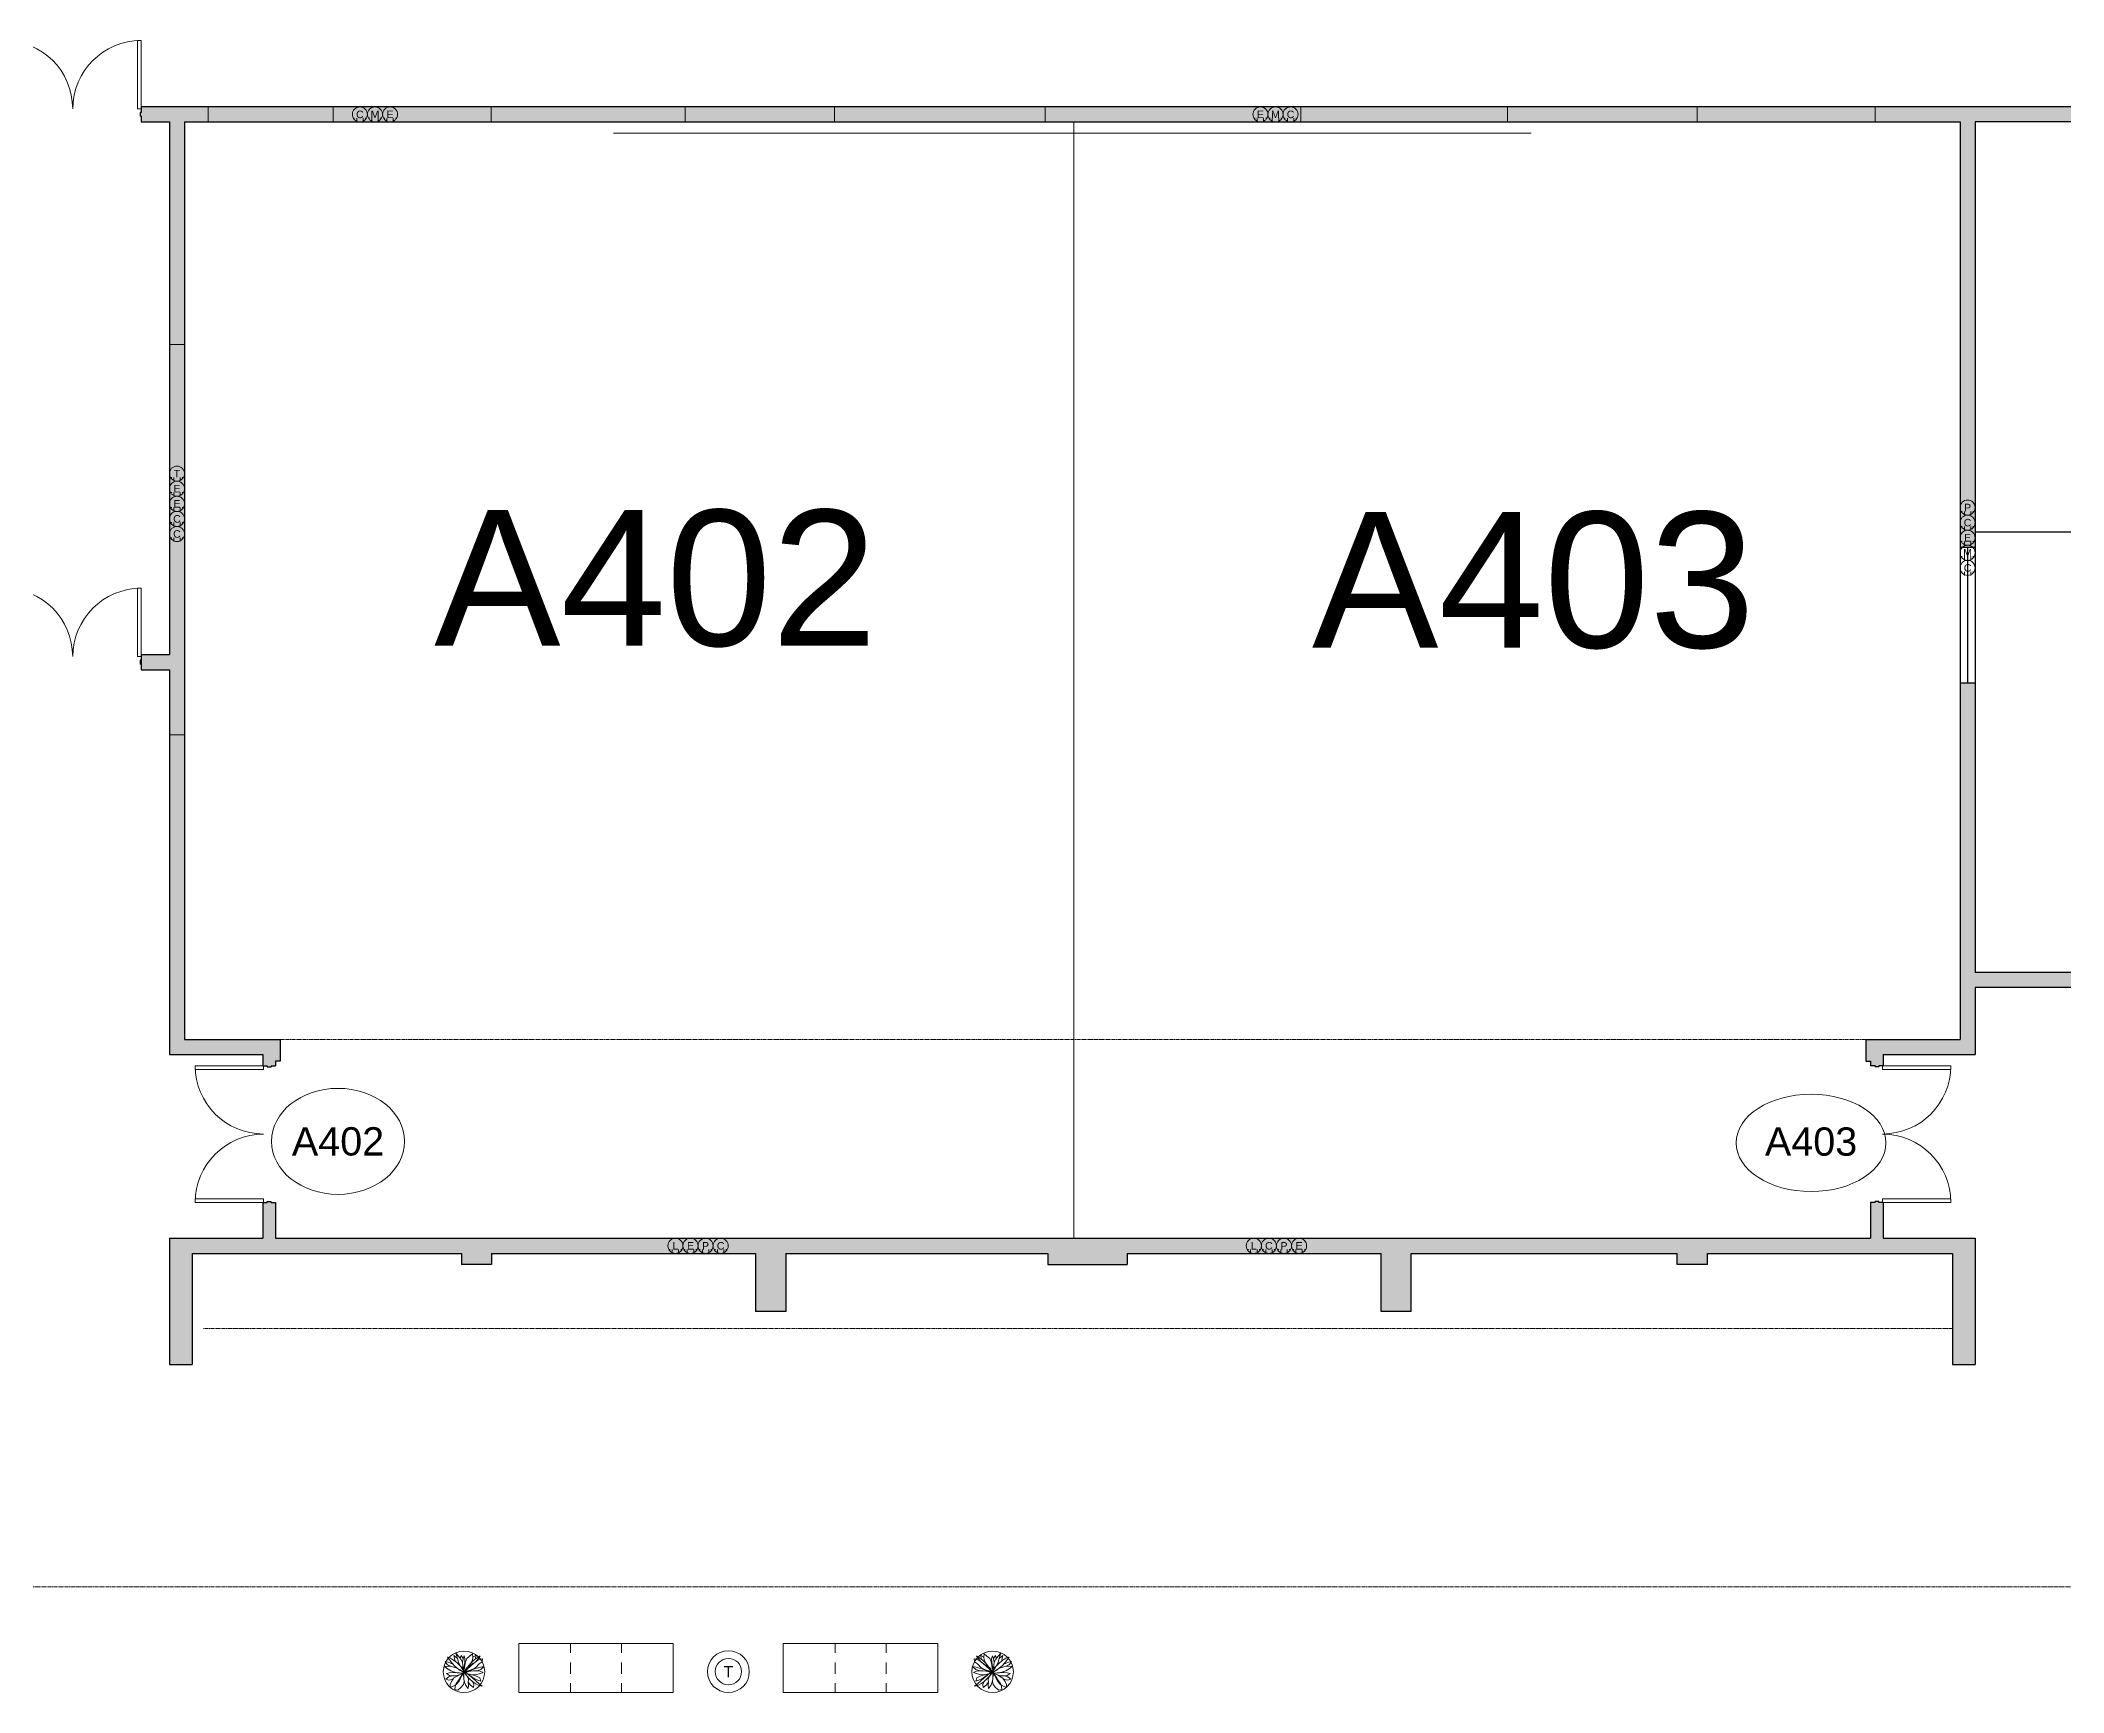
# Model space of a CAD drawing. Header units: inches. Extents: x -68 to 10561, y -2 to 2943.
# Drawn here: x 5305 to 6378, y 2051 to 2927 of the extents above; entities that cross this region are included whole.
import ezdxf
from ezdxf.enums import TextEntityAlignment as Align

# ---------------------------------------------------------------- set-up
doc = ezdxf.new("R2010")
doc.units = ezdxf.units.IN
doc.header["$MEASUREMENT"] = 0
doc.linetypes.add('DASHED', pattern=[0.75, 0.5, -0.25])
doc.linetypes.add('HIDDEN', pattern=[0.375, 0.25, -0.125])
doc.layers.get('0').update_dxf_attribs({"linetype": 'CONTINUOUS', "lineweight": 5})
for name, color, linetype, lineweight in [('1_A-ANNO-TEXT-MRMS-LG', 7, 'CONTINUOUS', 5), ('1_A-ANNO-TEXT-MRMS-SM', 1, 'CONTINUOUS', 5), ('1_A-CLNG-SUSP', 15, 'DASHED', 5), ('1_A-DOOR-SWNG', 124, 'CONTINUOUS', 5), ('1_A-FURN-CHAR', 35, 'CONTINUOUS', 5), ('1_A-FURN-PLNT', 73, 'CONTINUOUS', 5), ('1_A-WALL-FULL', 7, 'CONTINUOUS', 25), ('1_A-WALL-HTCH', 8, 'HIDDEN', 5), ('1_E-WALL', 8, 'CONTINUOUS', 5), ('RoomLayer1', 1, 'CONTINUOUS', 5)]:
    doc.layers.add(name, color=color, linetype=linetype, lineweight=lineweight)
doc.layers.add('1_A-CLNG-WTRK', color=15, linetype='HIDDEN', lineweight=5, plot=False)
doc.styles.add('HELV-H', font='')
doc.styles.add('HELV-M', font='swissel.ttf')
doc.styles.get("Standard").update_dxf_attribs({"font": 'swissl.ttf', "height": 36})
doc.styles.get('HELV-H').set_extended_font_data('Swis721 Hv BT')

# ---------------------------------------------------------------- blocks, each defined once
blk = doc.blocks.new('WBOX')
for p, q in [((-3.5, -6), (-2.8, -6)), ((-1.7, -8), (-1.7, -6)), ((1.7, -8), (1.7, -6)), ((2.8, -6), (3.5, -6))]:
    blk.add_line(p, q)
blk.add_circle((0, -4), 4)
at = {"flags": 8}
blk.add_attdef('X', text='', height=4, dxfattribs=at).set_placement((0, -6), align=Align.CENTER)
blk = doc.blocks.new('F_CC_BENCH82')
for p, q in [((-41, 26), (41, 26)), ((-41, 0), (-41, 26)), ((-13.5, 21), (-13.5, 26)), ((13.5, 21), (13.5, 26)), ((41, 0), (41, 26)), ((-13.5, 10), (-13.5, 16)), ((13.5, 10), (13.5, 16)), ((-41, 0), (41, 0)), ((-13.5, 0), (-13.5, 5)), ((13.5, 0), (13.5, 5))]:
    blk.add_line(p, q)
blk = doc.blocks.new('F_CC_TRASH22')
for radius in [11.1, 7]:
    blk.add_circle((0, 0), radius)
blk.add_text('T', height=6).set_placement((0, 0), align=Align.MIDDLE_CENTER)
blk = doc.blocks.new('PLNT3')
at = {"linetype": 'Continuous'}
for p, q in [((-0.8, 22.5), (-4, 22.2)), ((-4, 22.2), (-0.8, 19.7)), ((-3.3, 27.5), (-0.2, 26.7)), ((-1.2, 24.3), (-3.3, 27.5)), ((-1.1, 24.2), (-1.2, 24.3)), ((2.2, 22.5), (-1.1, 24.2)), ((-0.8, 32.3), (2.4, 31)), ((1.1, 29.2), (-0.8, 32.3)), ((2.5, 22.5), (-0.8, 22.5)), ((-0.2, 26.7), (2.9, 25.6)), ((3.6, 26.1), (1.1, 29.2)), ((2.4, 31), (5.6, 28.8)), ((5.9, 21.7), (2.5, 22.5)), ((2.9, 25.6), (4.7, 24.7)), ((6.4, 22.8), (3.6, 26.1)), ((5.6, 28.8), (9, 26.5)), ((5.9, 34), (9, 31.5)), ((6.4, 30.8), (5.9, 34)), ((9.3, 20.6), (5.9, 21.7)), ((7.3, 27.5), (6.4, 30.8)), ((9.5, 20.6), (6.4, 22.8)), ((7.8, 36.3), (10.8, 33.2)), ((9, 33.2), (7.8, 36.3)), ((9.9, 29.8), (9, 33.2)), ((9, 31.5), (9.5, 30.7)), ((9, 26.5), (15.3, 20.1)), ((10.8, 26.5), (9.9, 29.8)), ((10.8, 33.2), (13.1, 30)), ((12.6, 23.3), (10.8, 26.5)), ((12.5, 30.8), (13.7, 34)), ((14.4, 20.1), (12.6, 23.3)), ((13.1, 30), (15, 26.7)), ((13.7, 34), (15.7, 30.8)), ((14.9, 26.8), (15.6, 30.2)), ((15.2, 23.3), (14.9, 26.8)), ((15, 26.7), (15.3, 23.3)), ((15.3, 19.5), (15.2, 23.3)), ((15.3, 23.3), (15.9, 20.1)), ((15.6, 30.2), (16.8, 33.6)), ((15.7, 30.8), (15.7, 30.7)), ((17.1, 24), (16.5, 20.6)), ((16.8, 33.6), (17.6, 30.5)), ((17.5, 27.3), (17.1, 24)), ((17.2, 20.5), (17.4, 23.6)), ((17.4, 23.6), (18.2, 27.2)), ((17.6, 30.5), (17.5, 27.3)), ((18.2, 27.2), (19.5, 30.7)), ((19, 20.1), (22.1, 23)), ((21.5, 22.8), (19.4, 19.5)), ((19.5, 30.7), (22.6, 33.3)), ((23.1, 22.5), (19.7, 20.1)), ((20, 19.3), (23.5, 22.5)), ((24.2, 26.1), (21.5, 22.8)), ((22.1, 23), (24.3, 26.1)), ((22.6, 33.3), (25.7, 35.5)), ((26.1, 25.6), (23.1, 22.5)), ((23.5, 22.5), (26.5, 25.6)), ((25.6, 29.2), (24.2, 26.1)), ((24.3, 26.1), (27.5, 29.2)), ((26, 32.3), (25.6, 29.2)), ((25.7, 35.5), (26, 32.3)), ((25.8, 32), (29.1, 33.8)), ((29.1, 27.3), (26.1, 25.6)), ((26.5, 25.6), (29.8, 27.8)), ((27.5, 29.2), (30.6, 31.6)), ((28.8, 30.7), (28.7, 30.5)), ((29.1, 33.8), (28.8, 30.7)), ((31.6, 30.3), (29.1, 27.3)), ((32.6, 24.9), (29.1, 21.3)), ((29.8, 27.8), (32.9, 29.7)), ((30.6, 31.6), (33.7, 33.5)), ((30.7, 20.6), (34, 21.5)), ((33.7, 33.5), (31.6, 30.3)), ((35.8, 27.3), (32.6, 24.9)), ((32.9, 29.7), (36.1, 30.5)), ((34, 21.5), (37.8, 22.2)), ((37.8, 22.2), (34.4, 19)), ((36.1, 30.5), (35.8, 27.3)), ((0.6, 11.3), (-2.6, 8.7)), ((-2.6, 8.7), (0.6, 7.8)), ((1.3, 15.5), (-1.9, 14.7)), ((-1.9, 14.7), (1.3, 12.6)), ((-0.8, 19.7), (2.5, 17.5)), ((3.9, 12.3), (0.6, 11.3)), ((0.6, 7.8), (3.7, 8.3)), ((4.7, 15.8), (1.3, 15.5)), ((1.3, 12.6), (4.7, 12.3)), ((3.4, 6.5), (1.8, 3.2)), ((1.8, 3.2), (1.9, -0.2)), ((1.9, -0.2), (5.1, 1.5)), ((2.5, 17.5), (5.6, 16.5)), ((5.6, 9.8), (3.4, 6.5)), ((3.7, 8.3), (5.1, 9)), ((8.2, 16), (4.7, 15.8)), ((4.7, 12.3), (8.2, 12.5)), ((5.1, 1.5), (8.2, 3)), ((5.6, 16.5), (9.3, 15.6)), ((9.2, 12), (5.6, 9.8)), ((7.3, 0.9), (6.9, -2.3)), ((8.4, 4.2), (7.3, 0.9)), ((11.9, 15.5), (8.2, 16)), ((8.2, 12.5), (11.4, 13.3)), ((8.2, 3), (11.1, 6.2)), ((10.7, 7.5), (8.4, 4.2)), ((12.5, 13.8), (9.2, 12)), ((12.6, 18.8), (9.3, 20.6)), ((9.3, 15.6), (12.6, 15.3)), ((12.7, 18), (9.5, 20.6)), ((10, -2.7), (13.4, 0)), ((13, 10.8), (10.7, 7.5)), ((11.1, 6.2), (12.9, 9.5)), ((11.4, 13.3), (14.6, 14.5)), ((15.2, 15.3), (11.9, 15.5)), ((15.9, 15.5), (12.5, 13.8)), ((16.1, 16), (12.6, 18.8)), ((12.6, 15.3), (15.9, 15.6)), ((16.1, 16.3), (12.7, 18)), ((12.9, 9.5), (14.4, 12.5)), ((14.9, 14.2), (13, 10.8)), ((13.4, 0), (16, 3.2)), ((16.7, 16.9), (14.4, 20.1)), ((14.4, 12.5), (16, 15.6)), ((14.6, 14.5), (15.2, 14.8)), ((15.3, 20.1), (16.4, 17)), ((16.4, 16.2), (15.3, 19.5)), ((15.9, 17.5), (15.5, 16.5)), ((16.5, 20.6), (15.9, 17.5)), ((15.9, 20.1), (16, 17)), ((15.9, 15.6), (16.3, 15.8)), ((15.9, 13), (16.4, 15.6)), ((16.3, 9.6), (15.9, 13)), ((16, 3.2), (16.7, 6.4)), ((16.1, 17), (17.2, 20.5)), ((16.1, 15.6), (16.3, 12.2)), ((19.4, 19.5), (16.3, 16.7)), ((16.3, 12.2), (16.5, 8.7)), ((16.7, 6.4), (16.3, 9.6)), ((18.3, 17.2), (16.4, 16.5)), ((16.4, 17), (16.4, 16.9)), ((16.5, 8.7), (17.1, 5.5)), ((16.7, 16.5), (20, 19.3)), ((16.7, 16.2), (20.4, 16.7)), ((17.6, 15), (16.7, 16.3)), ((17.8, 15.6), (16.8, 16.2)), ((17.1, 17), (19, 20.1)), ((17.1, 16.3), (20.5, 17.2)), ((19.1, 15.5), (17.1, 16.3)), ((17.1, 15.6), (19.5, 12.3)), ((17.1, 5.5), (18.6, 2.1)), ((17.4, 16.3), (17.2, 16.3)), ((20.5, 17.2), (17.4, 16.3)), ((19.8, 12), (17.6, 15)), ((19.7, 20.1), (17.8, 17.5)), ((20.9, 14.3), (17.8, 15.6)), ((22.1, 18.1), (18.3, 17.2)), ((18.6, 2.1), (21, -1)), ((22.4, 12.8), (19.1, 15.5)), ((19.5, 12.3), (22.6, 9.2)), ((21.2, 8.9), (19.8, 12)), ((20.4, 16.7), (23.6, 17.2)), ((20.5, 17.2), (23.9, 18)), ((23.6, 17.3), (20.5, 17.2)), ((24.1, 13.5), (20.9, 14.3)), ((21, 5.5), (21.2, 8.9)), ((21, 5.7), (23.4, 2.3)), ((21.3, 2), (21, 5.5)), ((21, -1), (21.3, 2)), ((21.3, 13.8), (24.7, 11.3)), ((23.1, 13.7), (21.7, 13.8)), ((26, 19.5), (22.1, 18.1)), ((25.8, 9.8), (22.4, 12.8)), ((22.6, 9.2), (26, 6)), ((26.5, 13), (23.1, 13.7)), ((23.4, 2.3), (26.5, -0.2)), ((27.1, 17.6), (23.6, 17.3)), ((23.6, 17.2), (27.3, 17.5)), ((23.9, 18), (27.6, 19.8)), ((27.2, 13.5), (24.1, 13.5)), ((24.7, 11.3), (28, 9.3)), ((25.6, 6.2), (25.1, 6.7)), ((26.9, 3), (25.6, 6.2)), ((29.2, 7), (25.8, 9.8)), ((29.1, 21.3), (26, 19.5)), ((26, 6), (29.1, 3.8)), ((29.9, 12), (26.5, 13)), ((26.5, -0.2), (26.9, 3)), ((31.3, 18.1), (27.1, 17.6)), ((30.3, 13.8), (27.2, 13.5)), ((27.3, 17.5), (30.6, 17.5)), ((27.6, 19.8), (30.7, 20.6)), ((28, 9.3), (31.1, 7.8)), ((29.1, 3.8), (32.2, 2.1)), ((32.6, 3.8), (29.2, 7)), ((33.3, 10.1), (29.9, 12)), ((33.6, 14.8), (30.3, 13.8)), ((30.6, 17.5), (33.7, 17.2)), ((31.1, 7.8), (34.3, 6.8)), ((34.4, 19), (31.3, 18.1)), ((32.2, 2.1), (35.8, 1.3)), ((35.8, 1.3), (32.6, 3.8)), ((34.3, 6.8), (33.3, 10.1)), ((36.9, 16), (33.6, 14.8)), ((33.7, 17.2), (36.9, 16)), ((6.9, -2.3), (10, -2.7))]:
    blk.add_line(p, q, dxfattribs=at)
blk = doc.blocks.new('F_CC_PLNTR22')
blk.add_circle((0, 0), 11)
at = {"xscale": 0.5, "yscale": 0.5, "zscale": 0.5}
blk.add_blockref('PLNT3', (-8.3, -8.3), dxfattribs=at)

msp = doc.modelspace()

# ---------------------------------------------------------------- hatches: boundary and pattern name
at = {"layer": '1_A-WALL-HTCH'}
h = msp.add_hatch(color=256, dxfattribs=at)
h.paths.add_polyline_path([(5394.3, 2891.8), (5358.8, 2891.8), (5358.8, 2888.8), (5358.3, 2888.8), (5358.3, 2886.8), (5358.8, 2886.8), (5358.8, 2883.8), (5373.8, 2883.8), (5373.8, 2765.7), (5381.8, 2765.7), (5381.8, 2883.8), (5394.3, 2883.8)])
h.paths.add_polyline_path([(5381.8, 2765.7), (5373.8, 2765.7), (5373.8, 2601.3), (5358.8, 2601.3), (5358.8, 2593.3), (5373.8, 2593.3), (5373.8, 2558.8), (5381.8, 2558.8)])
h.paths.add_polyline_path([(5381.8, 2558.8), (5373.8, 2558.8), (5373.8, 2389.3), (5423.3, 2389.3), (5423.3, 2383.3), (5425.7, 2383.3), (5425.7, 2382.8), (5427.7, 2382.8), (5427.7, 2383.3), (5430, 2383.3), (5430, 2385.8), (5432.5, 2385.8), (5432.5, 2397.3), (5381.8, 2397.3)])
for points in [[(5460.7, 2891.8), (5394.3, 2891.8), (5394.3, 2883.8), (5460.7, 2883.8)], [(6282.5, 2291.8), (6331.3, 2291.8), (6331.3, 2224.8), (6319.3, 2224.8), (6319.3, 2283.8), (6189.3, 2283.8), (6189.3, 2277.9), (6173.3, 2277.9), (6173.3, 2283.8), (6032.3, 2283.8), (6032.3, 2252.9), (6016.3, 2252.9), (6016.3, 2283.8), (5881.6, 2283.8), (5881.6, 2277.9), (5839.6, 2277.9), (5839.6, 2283.8), (5700.6, 2283.8), (5700.6, 2252.9), (5684.6, 2252.9), (5684.6, 2283.8), (5544.6, 2283.8), (5544.6, 2277.9), (5528.6, 2277.9), (5528.6, 2283.8), (5385.8, 2283.8), (5385.8, 2224.8), (5373.8, 2224.8), (5373.8, 2291.8), (5423.3, 2291.8), (5423.3, 2310.8), (5425.7, 2310.8), (5425.7, 2311.3), (5427.7, 2311.3), (5427.7, 2310.8), (5430, 2310.8), (5430, 2291.8), (6275.8, 2291.8), (6275.8, 2310.8), (6278.2, 2310.8), (6278.2, 2311.3), (6280.2, 2311.3), (6280.2, 2310.8), (6282.5, 2310.8)]]:
    msp.add_hatch(color=256, dxfattribs=at).paths.add_polyline_path(points)
h = msp.add_hatch(color=256, dxfattribs=at)
h.paths.add_polyline_path([(5726.4, 2891.8), (5647.3, 2891.8), (5647.3, 2883.8), (5726.4, 2883.8)])
h.paths.add_polyline_path([(5647.3, 2891.8), (5544.4, 2891.8), (5544.4, 2883.8), (5647.3, 2883.8)])
h.paths.add_polyline_path([(5544.4, 2891.8), (5460.7, 2891.8), (5460.7, 2883.8), (5544.4, 2883.8)])
h = msp.add_hatch(color=256, dxfattribs=at)
h.paths.add_polyline_path([(6183.9, 2891.8), (6083.4, 2891.8), (6083.4, 2883.8), (6183.9, 2883.8)])
h.paths.add_polyline_path([(6083.4, 2891.8), (5973.8, 2891.8), (5973.8, 2883.8), (6083.4, 2883.8)])
h.paths.add_polyline_path([(5973.8, 2891.8), (5838.2, 2891.8), (5838.2, 2883.8), (5973.8, 2883.8)])
h.paths.add_polyline_path([(5838.2, 2891.8), (5726.4, 2891.8), (5726.4, 2883.8), (5838.2, 2883.8)])
h = msp.add_hatch(color=256, dxfattribs=at)
h.paths.add_polyline_path([(6530.8, 2883.8), (6548.7, 2883.8), (6548.7, 2891.8), (6478.4, 2891.8), (6478.4, 2883.8), (6522.8, 2883.8), (6522.8, 2658.8), (6530.8, 2658.8)])
h.paths.add_polyline_path([(6648.3, 2891.8), (6548.7, 2891.8), (6548.7, 2883.8), (6648.3, 2883.8)])
h.paths.add_polyline_path([(6758.6, 2891.8), (6648.3, 2891.8), (6648.3, 2883.8), (6758.6, 2883.8)])
h.paths.add_polyline_path([(6478.4, 2891.8), (6387.6, 2891.8), (6387.6, 2883.8), (6478.4, 2883.8)])
h.paths.add_polyline_path([(6387.6, 2891.8), (6278.2, 2891.8), (6278.2, 2883.8), (6323.3, 2883.8), (6323.3, 2658.3), (6331.3, 2658.3), (6331.3, 2883.8), (6387.6, 2883.8)])
h.paths.add_polyline_path([(6451.8, 2432.8), (6331.3, 2432.8), (6331.3, 2586.3), (6323.3, 2586.3), (6323.3, 2397.3), (6273.3, 2397.3), (6273.3, 2385.8), (6275.8, 2385.8), (6275.8, 2383.3), (6278.2, 2383.3), (6278.2, 2382.8), (6280.2, 2382.8), (6280.2, 2383.3), (6282.5, 2383.3), (6282.5, 2389.3), (6331.3, 2389.3), (6331.3, 2424.8), (6451.8, 2424.8)])
h.paths.add_polyline_path([(6566.8, 2424.8), (6530.8, 2424.8), (6530.8, 2586.8), (6522.8, 2586.8), (6522.8, 2432.8), (6487.8, 2432.8), (6487.8, 2424.8), (6498.3, 2424.8), (6498.3, 2413.3), (6566.8, 2413.3)])
h.paths.add_polyline_path([(6278.2, 2891.8), (6183.9, 2891.8), (6183.9, 2883.8), (6278.2, 2883.8)])

# ---------------------------------------------------------------- linework, layer by layer
at = {"layer": '1_A-CLNG-SUSP'}
for p, q in [((5432.5, 2397.3), (6273.3, 2397.3)), ((6319.3, 2243.9), (5391.6, 2243.9)), ((9521.8, 2106.9), (2953.3, 2106.9))]:
    msp.add_line(p, q, dxfattribs=at)
at = {"layer": '1_A-CLNG-WTRK'}
for p, q in [((5609.3, 2877.8), (6095.8, 2877.8)), ((5853.3, 2883.8), (5853.3, 2291.8))]:
    msp.add_line(p, q, dxfattribs=at)
at = {"layer": '1_A-DOOR-SWNG'}
for p, q in [((5358.8, 2927), (5356.8, 2927)), ((5356.8, 2890.8), (5356.8, 2927)), ((5358.8, 2890.8), (5358.8, 2927)), ((5358.8, 2890.8), (5356.8, 2890.8)), ((5358.8, 2636.5), (5356.8, 2636.5)), ((5356.8, 2600.3), (5356.8, 2636.5)), ((5358.8, 2600.3), (5358.8, 2636.5)), ((5358.8, 2600.3), (5356.8, 2600.3)), ((5387.4, 2383.3), (5387.4, 2381.3)), ((5423.7, 2383.3), (5387.4, 2383.3)), ((5423.7, 2383.3), (5423.7, 2381.3)), ((6282.2, 2383.3), (6318.4, 2383.3)), ((6282.2, 2383.3), (6282.2, 2381.3)), ((6318.4, 2383.3), (6318.4, 2381.3)), ((5423.7, 2381.3), (5387.4, 2381.3)), ((6282.2, 2381.3), (6318.4, 2381.3)), ((5423.7, 2312.8), (5387.4, 2312.8)), ((5387.4, 2310.8), (5387.4, 2312.8)), ((5423.7, 2310.8), (5387.4, 2310.8)), ((5423.7, 2310.8), (5423.7, 2312.8)), ((6282.2, 2310.8), (6282.2, 2312.8)), ((6282.2, 2312.8), (6318.4, 2312.8)), ((6282.2, 2310.8), (6318.4, 2310.8)), ((6318.4, 2310.8), (6318.4, 2312.8))]:
    msp.add_line(p, q, dxfattribs=at)
for centre, start, end in [((5286.3, 2890.8), 360, 90), ((5358.8, 2890.8), 90, 180), ((5286.3, 2600.3), 360, 90), ((5358.8, 2600.3), 90, 180), ((5423.7, 2383.3), 180, 270), ((6282.2, 2383.3), 270, 0), ((5423.7, 2310.8), 90, 180), ((6282.2, 2310.8), 0, 90)]:
    msp.add_arc(centre, 36.2, start, end, dxfattribs=at)
at = {"layer": '1_A-WALL-FULL'}
for p, q in [((5358.3, 2888.8), (5358.3, 2886.8)), ((5358.8, 2888.8), (5358.3, 2888.8)), ((5358.8, 2886.8), (5358.3, 2886.8)), ((7575.8, 2891.8), (5358.8, 2891.8)), ((5358.8, 2891.8), (5358.8, 2888.8)), ((5358.8, 2886.8), (5358.8, 2883.8)), ((5358.8, 2883.8), (5373.8, 2883.8)), ((5373.8, 2883.8), (5373.8, 2601.3)), ((5381.8, 2883.8), (5381.8, 2397.3)), ((5381.8, 2883.8), (6323.3, 2883.8)), ((6323.3, 2883.8), (6323.3, 2397.3)), ((6331.3, 2883.8), (6331.3, 2432.8)), ((6522.8, 2883.8), (6331.3, 2883.8)), ((6522.8, 2666.3), (6331.3, 2666.3)), ((6323.3, 2658.3), (6331.3, 2658.3)), ((6327.3, 2658.3), (6327.3, 2586.3)), ((5358.3, 2598.3), (5358.3, 2596.3)), ((5358.8, 2598.3), (5358.3, 2598.3)), ((5358.8, 2596.3), (5358.3, 2596.3)), ((5358.8, 2601.3), (5373.8, 2601.3)), ((5358.8, 2601.3), (5358.8, 2593.3)), ((5358.8, 2600.3), (5358.8, 2598.3)), ((5358.8, 2596.3), (5358.8, 2593.3)), ((5358.8, 2593.3), (5373.8, 2593.3)), ((5373.8, 2593.3), (5373.8, 2389.3)), ((6323.3, 2586.3), (6331.3, 2586.3)), ((6451.8, 2432.8), (6331.3, 2432.8)), ((6331.3, 2424.8), (6331.3, 2389.3)), ((6451.8, 2424.8), (6331.3, 2424.8)), ((5381.8, 2397.3), (5432.5, 2397.3)), ((5432.5, 2397.3), (5432.5, 2385.8)), ((6273.3, 2397.3), (6323.3, 2397.3)), ((6273.3, 2397.3), (6273.3, 2385.8)), ((5373.8, 2389.3), (5423.3, 2389.3)), ((5423.3, 2389.3), (5423.3, 2383.3)), ((5423.3, 2383.3), (5425.7, 2383.3)), ((5425.7, 2383.3), (5425.7, 2382.8)), ((5425.7, 2382.8), (5427.7, 2382.8)), ((5427.7, 2383.3), (5430, 2383.3)), ((5427.7, 2383.3), (5427.7, 2382.8)), ((5432.5, 2385.8), (5430, 2385.8)), ((5430, 2385.8), (5430, 2383.3)), ((6273.3, 2385.8), (6275.8, 2385.8)), ((6275.8, 2385.8), (6275.8, 2383.3)), ((6278.2, 2383.3), (6275.8, 2383.3)), ((6278.2, 2383.3), (6278.2, 2382.8)), ((6280.2, 2382.8), (6278.2, 2382.8)), ((6282.5, 2383.3), (6280.2, 2383.3)), ((6280.2, 2383.3), (6280.2, 2382.8)), ((6282.5, 2389.3), (6282.5, 2383.3)), ((6282.5, 2389.3), (6331.3, 2389.3)), ((5423.3, 2310.8), (5423.3, 2291.8)), ((5423.3, 2310.8), (5425.7, 2310.8)), ((5425.7, 2310.8), (5425.7, 2311.3)), ((5425.7, 2311.3), (5427.7, 2311.3)), ((5427.7, 2310.8), (5427.7, 2311.3)), ((5427.7, 2310.8), (5430, 2310.8)), ((5430, 2310.8), (5430, 2291.8)), ((6275.8, 2310.8), (6275.8, 2291.8)), ((6278.2, 2310.8), (6275.8, 2310.8)), ((6278.2, 2310.8), (6278.2, 2311.3)), ((6280.2, 2311.3), (6278.2, 2311.3)), ((6280.2, 2310.8), (6280.2, 2311.3)), ((6282.5, 2310.8), (6280.2, 2310.8)), ((6282.5, 2310.8), (6282.5, 2291.8)), ((5373.8, 2291.8), (5373.8, 2224.8)), ((5373.8, 2291.8), (5423.3, 2291.8)), ((5430, 2291.8), (6275.8, 2291.8)), ((6282.5, 2291.8), (6331.3, 2291.8)), ((6331.3, 2291.8), (6331.3, 2224.8)), ((5385.8, 2283.8), (5528.6, 2283.8)), ((5385.8, 2283.8), (5385.8, 2224.8)), ((5528.6, 2283.8), (5528.6, 2277.9)), ((5544.6, 2277.9), (5528.6, 2277.9)), ((5544.6, 2283.8), (5544.6, 2277.9)), ((5544.6, 2283.8), (5684.6, 2283.8)), ((5684.6, 2283.8), (5684.6, 2252.9)), ((5700.6, 2283.8), (5700.6, 2252.9)), ((5700.6, 2283.8), (5839.6, 2283.8)), ((5839.6, 2283.8), (5839.6, 2277.9)), ((5839.6, 2277.9), (5881.6, 2277.9)), ((5881.6, 2283.8), (5881.6, 2277.9)), ((5881.6, 2283.8), (6016.3, 2283.8)), ((6016.3, 2252.9), (6016.3, 2283.8)), ((6032.3, 2252.9), (6032.3, 2283.8)), ((6032.3, 2283.8), (6173.3, 2283.8)), ((6173.3, 2277.9), (6173.3, 2283.8)), ((6189.3, 2277.9), (6173.3, 2277.9)), ((6189.3, 2277.9), (6189.3, 2283.8)), ((6189.3, 2283.8), (6319.3, 2283.8)), ((6319.3, 2283.8), (6319.3, 2224.8)), ((5700.6, 2252.9), (5684.6, 2252.9)), ((6032.3, 2252.9), (6016.3, 2252.9)), ((5373.8, 2224.8), (5385.8, 2224.8)), ((6319.3, 2224.8), (6331.3, 2224.8))]:
    msp.add_line(p, q, dxfattribs=at)
at = {"layer": '1_A-WALL-HTCH'}
for p, q in [((5394.3, 2891.8), (5394.3, 2883.8)), ((5460.7, 2891.8), (5460.7, 2883.8)), ((5544.4, 2891.8), (5544.4, 2883.8)), ((5647.3, 2891.8), (5647.3, 2883.8)), ((5726.4, 2891.8), (5726.4, 2883.8)), ((5838.2, 2891.8), (5838.2, 2883.8)), ((5973.8, 2891.8), (5973.8, 2883.8)), ((6083.4, 2891.8), (6083.4, 2883.8)), ((6183.9, 2891.8), (6183.9, 2883.8)), ((6278.2, 2891.8), (6278.2, 2883.8)), ((5381.8, 2765.7), (5373.8, 2765.7)), ((5373.8, 2558.8), (5381.8, 2558.8))]:
    msp.add_line(p, q, dxfattribs=at)
at = {"layer": 'RoomLayer1'}
for centre, major_axis, ratio in [((5463.2, 2343.2), (-35.3, 0), 0.795923), ((6244.3, 2342.4), (-39.7, 0), 0.65047)]:
    msp.add_ellipse(centre, major_axis=major_axis, ratio=ratio, dxfattribs=at)

# ---------------------------------------------------------------- block references
at = {"layer": '1_A-FURN-CHAR'}
for name, p in [('F_CC_BENCH82', (5600, 2050.9)), ('F_CC_TRASH22', (5670.2, 2062))]:
    msp.add_blockref(name, p, dxfattribs=at)
at = {"layer": '1_A-FURN-CHAR', "xscale": -1}
msp.add_blockref('F_CC_BENCH82', (5740.3, 2050.9), dxfattribs=at)
at = {"layer": '1_A-FURN-PLNT'}
msp.add_blockref('F_CC_PLNTR22', (5530, 2061.9), dxfattribs=at)
at = {"layer": '1_A-FURN-PLNT', "xscale": -1}
msp.add_blockref('F_CC_PLNTR22', (5810.3, 2061.9), dxfattribs=at)
at = {"layer": '1_E-WALL'}
for p, values in [((5474.8, 2891.8), {'X': 'C'}), ((5482.8, 2891.8), {'X': 'M'}), ((5490.8, 2891.8), {'X': 'E'}), ((5952.3, 2891.8), {'X': 'E'}), ((5960.3, 2891.8), {'X': 'M'}), ((5968.3, 2891.8), {'X': 'C'}), ((5377.8, 2701.3), {'X': 'T'}), ((5377.8, 2693.3), {'X': 'E'}), ((5377.8, 2685.3), {'X': 'E'}), ((6327.3, 2683.3), {'X': 'P'}), ((5377.8, 2677.3), {'X': 'C'}), ((6327.3, 2675.3), {'X': 'C'}), ((5377.8, 2669.3), {'X': 'C'}), ((6327.3, 2667.3), {'X': 'E'}), ((6327.3, 2659.3), {'X': 'M'}), ((6327.3, 2651.3), {'X': 'C'}), ((5642.1, 2291.8), {'X': 'L'}), ((5650.1, 2291.8), {'X': 'E'}), ((5658.1, 2291.8), {'X': 'P'}), ((5666.1, 2291.8), {'X': 'C'}), ((5948.8, 2291.8), {'X': 'L'}), ((5956.8, 2291.8), {'X': 'C'}), ((5964.8, 2291.8), {'X': 'P'}), ((5972.8, 2291.8), {'X': 'E'})]:
    msp.add_blockref('WBOX', p, dxfattribs=at).add_auto_attribs(values)

# ---------------------------------------------------------------- texts
at = {"layer": '1_A-ANNO-TEXT-MRMS-LG', "style": 'HELV-H'}
for s, p in [('A402', (5631.6, 2606)), ('A403', (6097.1, 2605))]:
    msp.add_text(s, height=72, dxfattribs=at).set_placement(p, align=Align.CENTER)
at = {"layer": '1_A-ANNO-TEXT-MRMS-SM', "style": 'HELV-M'}
for s, p in [('A402', (5463.2, 2335.7)), ('A403', (6244.3, 2335.6))]:
    msp.add_text(s, height=15, dxfattribs=at).set_placement(p, align=Align.CENTER)

doc.saveas('drawing.dxf')
